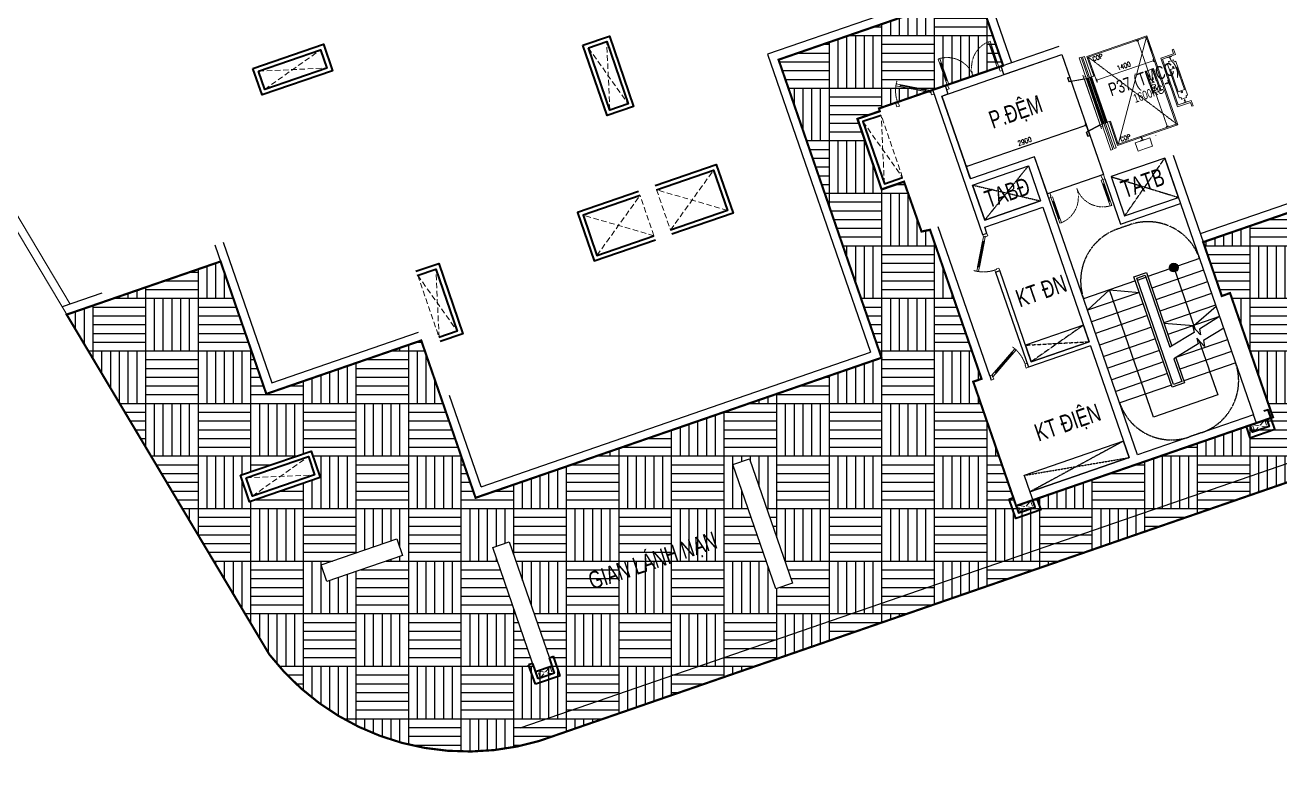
# Model space of a CAD drawing. Header units: millimetres. Extents: x -1307397 to 11565522512, y -626897 to 1138105.
# Drawn here: x 98047 to 126682, y 4969 to 21840 of the extents above; entities that cross this region are included whole.
import ezdxf
from ezdxf.enums import TextEntityAlignment as Align
from ezdxf.xclip import XClip

# ---------------------------------------------------------------- set-up
doc = ezdxf.new("R2010")
doc.units = ezdxf.units.MM
doc.header["$MEASUREMENT"] = 0
doc.header["$XCLIPFRAME"] = 0
for name, pattern in [('HIDDEN', [0.375, 0.25, -0.125]), ('Xref_NT1+NT2_MBDV Cot vach_220729$0$CENTERX2', [4, 2.5, -0.5, 0.5, -0.5]), ('Xref_ST_MBDV Cot vach 30.7.2022$0$ACAD_ISO02W100', [15, 12, -3]), ('Xref_ST_MBDV Cot vach 30.7.2022$0$HIDDEN', [0.375, 0.25, -0.125]), ('Xref_ST_MBDV Cot vach 30.7.2022$0$HIDDEN2', [0.1875, 0.125, -0.0625])]:
    doc.linetypes.add(name, pattern=pattern)
for name, color, linetype, lineweight in [('AUDIT_I_220808132811-11', 7, 'Continuous', 9), ('KT-Kich thuoc', 159, 'Continuous', 18), ('KT-lomo nuoc', 3, 'HIDDEN', 5), ('KT-Net cat', 1, 'Continuous', 40), ('SPE-MEP-HVAC', 140, 'Continuous', 0), ('Xref_ST_MBDV Cot vach 30.7.2022$0$CUA', 37, 'Continuous', 13), ('Xref_ST_MBDV Cot vach 30.7.2022$0$KT-Noi that', 36, 'Continuous', 9)]:
    doc.layers.add(name, color=color, linetype=linetype, lineweight=lineweight)
for name, color, linetype in [('ccu12-Thay', 7, 'Continuous'), ('KT-Net manh', 139, 'Continuous'), ('KT-Tuong', 1, 'Continuous'), ('Xref_NT1+NT2_MBDV Cot vach_220729$0$KT-Text', 7, 'Continuous'), ('Xref_ST_MBDV Cot vach 30.7.2022$0$A-FLOR-STRS-ARROW', 8, 'Continuous'), ('Xref_ST_MBDV Cot vach 30.7.2022$0$IDEA - dim', 251, 'Continuous'), ('Xref_ST_MBDV Cot vach 30.7.2022$0$KT-Khuat', 9, 'Xref_ST_MBDV Cot vach 30.7.2022$0$HIDDEN'), ('Xref_ST_MBDV Cot vach 30.7.2022$0$KT-Net manh', 139, 'Continuous'), ('Xref_ST_MBDV Cot vach 30.7.2022$0$KT-Text', 7, 'Continuous'), ('Xref_ST_MBDV Cot vach 30.7.2022$0$KT-Thay', 7, 'Continuous')]:
    doc.layers.add(name, color=color, linetype=linetype)
doc.styles.add('Xref_NT1+NT2_MBDV Cot vach_220729$0$Arial', font='arial.ttf', dxfattribs={"width": 0.7})
doc.styles.add('Xref_ST_MBDV Cot vach 30.7.2022$0$Arial', font='arial.ttf', dxfattribs={"width": 0.7})
doc.styles.add('Xref_ST_MBDV Cot vach 30.7.2022$0$ROMANS', font='ROMANS.SHX')
doc.styles.add('Xref_ST_MBDV Cot vach 30.7.2022$0$xref.N.Cot vach tang N2$0$DIM', font='vnsimli.shx', dxfattribs={"width": 0.7})
doc.dimstyles.new('Xref_ST_MBDV Cot vach 30.7.2022$0$xref.N.Cot vach tang N2$0$CCU 1-100 A1', dxfattribs={"dimscale": 100, "dimtxt": 2.2, "dimasz": 1, "dimexe": 1, "dimexo": 0, "dimgap": 1, "dimtad": 1, "dimdec": 0, "dimdsep": 46, "dimtxsty": 'Xref_ST_MBDV Cot vach 30.7.2022$0$xref.N.Cot vach tang N2$0$DIM', "dimblk1": 'Xref_ST_MBDV Cot vach 30.7.2022$0$xref.N.Cot vach tang N2$0$_ARCHTICK', "dimblk2": 'Xref_ST_MBDV Cot vach 30.7.2022$0$xref.N.Cot vach tang N2$0$_ARCHTICK', "dimsah": 1, "dimcen": 0, "dimdle": 1, "dimclrd": 256, "dimclre": 256, "dimclrt": 31, "dimadec": 0, "dimazin": 0, "dimtfac": 1, "dimtdec": 0, "dimtix": 1, "dimtmove": 2, "dimatfit": 3, "dimldrblk": 'Xref_ST_MBDV Cot vach 30.7.2022$0$xref.N.Cot vach tang N2$0$_ARCHTICK', "dimfxl": 8, "dimtolj": 1, "dimarcsym": 0})

# ---------------------------------------------------------------- blocks, each defined once
blk = doc.blocks.new('Xref_ST_MBDV Cot vach 30.7.2022$0$xref.N.Cot vach tang N2$0$_Open90')
at = {"color": 0, "linetype": 'ByBlock', "lineweight": -2}
for p, q in [((0, 0), (-1, 0)), ((-0.5, 0.5), (0, 0)), ((0, 0), (-0.5, -0.5))]:
    blk.add_line(p, q, dxfattribs=at)
blk = doc.blocks.new('*D121')
at = {"layer": 'Defpoints', "color": 0, "transparency": 16777216}
for p in [(123429, 21496), (123497, 21519, 0), (124182, 19534, 0)]:
    blk.add_point(p, dxfattribs=at)
at = {"layer": 'Xref_ST_MBDV Cot vach 30.7.2022$0$KT-Noi that', "color": 5, "transparency": 16777216}
for p, q in [((123497, 21519), (123382, 21480)), ((123446, 21449), (123720, 20655)), ((124098, 19558), (123836, 20318)), ((124182, 19534), (124067, 19495))]:
    blk.add_line(p, q, dxfattribs=at)
for p, xscale, yscale, zscale, rotation in [((123429, 21496), 50, 50, 50, 109.0471379530884), ((124115, 19511), 50.00000000000001, 50.00000000000001, 50.00000000000001, 289.0471379530884)]:
    blk.add_blockref('Xref_ST_MBDV Cot vach 30.7.2022$0$xref.N.Cot vach tang N2$0$_Open90', p, dxfattribs=dict(at, xscale=xscale, yscale=yscale, zscale=zscale, rotation=rotation))
at = {"layer": 'Xref_ST_MBDV Cot vach 30.7.2022$0$KT-Noi that', "color": 5, "transparency": 16777216, "insert": (123778, 20486), "char_height": 110, "attachment_point": 5, "rotation": 289.0471, "style": 'Xref_ST_MBDV Cot vach 30.7.2022$0$xref.N.Cot vach tang N2$0$DIM'}
blk.add_mtext('\\A1;2100', dxfattribs=at)
blk = doc.blocks.new('Xref_ST_MBDV Cot vach 30.7.2022$0$xref.N.Cot vach tang N2$0$_ARCHTICK')
at = {"color": 0, "linetype": 'ByBlock', "const_width": 0.15}
blk.add_lwpolyline([(-0.5, -0.5), (0.5, 0.5)], dxfattribs=at)
blk = doc.blocks.new('*D122')
at = {"layer": 'Defpoints', "color": 0, "transparency": 16777216}
for p in [(123664, 21472, 0), (122423, 20778), (122492, 20578)]:
    blk.add_point(p, dxfattribs=at)
at = {"layer": 'Xref_ST_MBDV Cot vach 30.7.2022$0$KT-Noi that', "color": 5, "transparency": 16777216}
for p, q in [((123664, 21472), (123831, 20988)), ((123768, 21019), (122539, 20595)), ((122423, 20778), (122508, 20531))]:
    blk.add_line(p, q, dxfattribs=at)
at = {"layer": 'Xref_ST_MBDV Cot vach 30.7.2022$0$KT-Noi that', "color": 5, "transparency": 16777216, "xscale": 50, "yscale": 50, "zscale": 50}
for p, rotation in [((123815, 21035), 19.04713795358447), ((122492, 20578), 199.0471379535845)]:
    blk.add_blockref('Xref_ST_MBDV Cot vach 30.7.2022$0$xref.N.Cot vach tang N2$0$_Open90', p, dxfattribs=dict(at, rotation=rotation))
at = {"layer": 'Xref_ST_MBDV Cot vach 30.7.2022$0$KT-Noi that', "color": 5, "transparency": 16777216, "insert": (123119, 20906), "char_height": 110, "attachment_point": 5, "rotation": 19.0471, "style": 'Xref_ST_MBDV Cot vach 30.7.2022$0$xref.N.Cot vach tang N2$0$DIM'}
blk.add_mtext('\\A1;1400', dxfattribs=at)
blk = doc.blocks.new('*U108')
for p, q in [((-1260, -100), (-1300, -100)), ((-1280, -100), (-1280, -525)), ((-90, -100), (-50, -100)), ((-70, -100), (-70, -525)), ((-1260, -525), (-1300, -525)), ((-90, -525), (-50, -525))]:
    blk.add_line(p, q)
for points in [[(-1350, 100), (-1290, 100), (-1290, 40), (-1300, 40), (-1300, 0), (-1350, 0)], [(-1300, 0), (-1260, 0), (-1260, -625), (-1300, -625)], [(-50, 0), (-90, 0), (-90, -625), (-50, -625)], [(0, 100), (-60, 100), (-60, 40), (-50, 40), (-50, 0), (0, 0)]]:
    blk.add_lwpolyline(points, close=True)
at = {"linetype": 'Xref_ST_MBDV Cot vach 30.7.2022$0$HIDDEN2'}
for centre, start, end in [((-1300, 0), 270, 0), ((-50, 0), 180, 270)]:
    blk.add_arc(centre, 625, start, end, dxfattribs=at)
blk = doc.blocks.new('*U37')
for p, q in [((-1260, 525), (-1300, 525)), ((-1280, 100), (-1280, 525)), ((-90, 525), (-50, 525)), ((-70, 100), (-70, 525)), ((-1260, 100), (-1300, 100)), ((-90, 100), (-50, 100))]:
    blk.add_line(p, q)
for points in [[(-1300, 0), (-1260, 0), (-1260, 625), (-1300, 625)], [(-50, 0), (-90, 0), (-90, 625), (-50, 625)], [(-1350, -100), (-1290, -100), (-1290, -40), (-1300, -40), (-1300, 0), (-1350, 0)], [(0, -100), (-60, -100), (-60, -40), (-50, -40), (-50, 0), (0, 0)]]:
    blk.add_lwpolyline(points, close=True)
at = {"linetype": 'Xref_ST_MBDV Cot vach 30.7.2022$0$HIDDEN2'}
for centre, start, end in [((-1300, 0), 0, 90), ((-50, 0), 90, 180)]:
    blk.add_arc(centre, 625, start, end, dxfattribs=at)
blk = doc.blocks.new('*U39')
blk.add_line((147, -33), (666, -333))
for points in [[(0, 100), (60, 100), (60, 40), (50, 40), (50, 0), (0, 0)], [(50, 0), (743, -400), (763, -365), (70, 35)], [(900, 100), (840, 100), (840, 40), (850, 40), (850, 0), (900, 0)], [(137, -50), (157, -15), (676, -315), (656, -350)]]:
    blk.add_lwpolyline(points, close=True)
at = {"linetype": 'Xref_ST_MBDV Cot vach 30.7.2022$0$HIDDEN'}
blk.add_arc((50, 0), 800, 324.9505, 0, dxfattribs=at)
blk = doc.blocks.new('*U85')
blk.add_line((-147, -33), (-666, -333))
for points in [[(-900, 100), (-840, 100), (-840, 40), (-850, 40), (-850, 0), (-900, 0)], [(-50, 0), (-743, -400), (-763, -365), (-70, 35)], [(0, 100), (-60, 100), (-60, 40), (-50, 40), (-50, 0), (0, 0)], [(-137, -50), (-157, -15), (-676, -315), (-656, -350)]]:
    blk.add_lwpolyline(points, close=True)
at = {"linetype": 'Xref_ST_MBDV Cot vach 30.7.2022$0$HIDDEN'}
blk.add_arc((-50, 0), 800, 180, 215.0495, dxfattribs=at)
blk = doc.blocks.new('*U40')
blk.add_line((-147, 33), (-666, 333))
for points in [[(-50, 0), (-743, 400), (-763, 365), (-70, -35)], [(-137, 50), (-157, 15), (-676, 315), (-656, 350)], [(-900, -100), (-840, -100), (-840, -40), (-850, -40), (-850, 0), (-900, 0)], [(0, -100), (-60, -100), (-60, -40), (-50, -40), (-50, 0), (0, 0)]]:
    blk.add_lwpolyline(points, close=True)
at = {"linetype": 'Xref_ST_MBDV Cot vach 30.7.2022$0$HIDDEN'}
blk.add_arc((-50, 0), 800, 144.9505, 180, dxfattribs=at)
blk = doc.blocks.new('*D124')
at = {"layer": 'Defpoints', "color": 5, "transparency": 16777216}
for p, q in [((119568, 18629), (122214, 19543)), ((122350, 19304), (122245, 19607)), ((119609, 18357), (119504, 18660))]:
    blk.add_line(p, q, dxfattribs=at)
at = {"layer": 'Defpoints', "color": 0, "transparency": 16777216}
for p in [(122262, 19559), (122350, 19304), (119609, 18357)]:
    blk.add_point(p, dxfattribs=at)
at = {"layer": 'Defpoints', "color": 5, "transparency": 16777216, "xscale": 50, "yscale": 50, "zscale": 50}
for p, rotation in [((122262, 19559), 19.04713795401963), ((119520, 18613), 199.0471379540196)]:
    blk.add_blockref('Xref_ST_MBDV Cot vach 30.7.2022$0$xref.N.Cot vach tang N2$0$_Open90', p, dxfattribs=dict(at, rotation=rotation))
at = {"layer": 'Defpoints', "color": 5, "transparency": 16777216, "insert": (120857, 19186), "char_height": 110, "attachment_point": 5, "rotation": 19.0471, "style": 'Xref_ST_MBDV Cot vach 30.7.2022$0$xref.N.Cot vach tang N2$0$DIM'}
blk.add_mtext('\\A1;2900', dxfattribs=at)
blk = doc.blocks.new('ĂERWER')
at = {"layer": 'Xref_ST_MBDV Cot vach 30.7.2022$0$KT-Text', "extrusion": (-4.67132e-09, 1.35303e-08, 1), "style": 'Xref_ST_MBDV Cot vach 30.7.2022$0$Arial', "width": 0.7}
blk.add_text('P37 (TMCC)', height=300, rotation=19.0471, dxfattribs=at).set_placement((-79424, 37589, 0), align=Align.CENTER)
at = {"layer": 'Xref_ST_MBDV Cot vach 30.7.2022$0$KT-Text', "extrusion": (7.27278e-08, 3.96042e-08, 1), "style": 'Xref_ST_MBDV Cot vach 30.7.2022$0$Arial', "width": 0.7}
blk.add_text('1600KG', height=200, rotation=19.0471, dxfattribs=at).set_placement((-79317, 37288, 0), align=Align.CENTER)
blk = doc.blocks.new('*U213')
at = {"layer": 'KT-lomo nuoc', "ltscale": 500}
for p, q in [((321, 126), (0, 0)), ((24, 168), (297, -43))]:
    blk.add_line(p, q, dxfattribs=at)
blk.add_lwpolyline([(24, 168), (321, 126), (297, -43), (0, 0)], close=True, dxfattribs=at)
blk = doc.blocks.new('CTN TN T39')
at = {"layer": 'KT-Net cat'}
for p, q in [((-89044, -2235, 0), (-88949, -2202, 0)), ((-88923, -2585, 0), (-89044, -2235, 0)), ((-88796, -2647, 0), (-88949, -2202, 0)), ((-89422, -2365, 0), (-89516, -2398, 0)), ((-89363, -2842, 0), (-89516, -2398, 0)), ((-89301, -2715, 0), (-89422, -2365, 0)), ((-89356, -2554, 0), (-88978, -2424, 0)), ((-88796, -2647, 0), (-89363, -2842, 0)), ((-88923, -2585, 0), (-89301, -2715, 0))]:
    blk.add_line(p, q, dxfattribs=at)
at = {"layer": 'KT-Net cat', "elevation": 0}
for points in [[(-73145, 3042), (-73057, 2787), (-72490, 2983), (-72644, 3427), (-72738, 3395)], [(-72673, 3206), (-72617, 3045), (-72995, 2914), (-73051, 3075)], [(-77919, 1394), (-77831, 1139), (-78398, 943), (-78551, 1388), (-78457, 1420)], [(-78392, 1231), (-78336, 1070), (-77958, 1201), (-78013, 1362)]]:
    blk.add_lwpolyline(points, dxfattribs=at)
at = {"layer": 'KT-lomo nuoc', "linetype": 'HIDDEN', "rotation": 207.2301329308957}
for p in [(-72720, 3189, 0), (-78061, 1345, 0), (-89026, -2440, 0)]:
    blk.add_blockref('*U213', p, dxfattribs=at)
blk = doc.blocks.new('*U235')
at = {"linetype": 'HIDDEN', "ltscale": 500}
for p, q in [((-375, -230), (-784, 1279)), ((-1159, 1049), (0, 0))]:
    blk.add_line(p, q, dxfattribs=at)
blk.add_lwpolyline([(-375, -230), (-1159, 1049), (-784, 1279), (0, 0)], close=True, dxfattribs=at)
blk = doc.blocks.new('*U236')
at = {"linetype": 'HIDDEN', "ltscale": 500}
for p, q in [((-375, -230), (-784, 1279)), ((-1159, 1049), (0, 0))]:
    blk.add_line(p, q, dxfattribs=at)
blk.add_lwpolyline([(-375, -230), (-1159, 1049), (-784, 1279), (0, 0)], close=True, dxfattribs=at)
blk = doc.blocks.new('*U237')
at = {"linetype": 'HIDDEN', "ltscale": 500}
for p, q in [((-375, -230), (-784, 1279)), ((-1159, 1049), (0, 0))]:
    blk.add_line(p, q, dxfattribs=at)
blk.add_lwpolyline([(-375, -230), (-1159, 1049), (-784, 1279), (0, 0)], close=True, dxfattribs=at)
blk = doc.blocks.new('*U238')
at = {"linetype": 'HIDDEN', "ltscale": 500}
for p, q in [((-1279, -784), (-230, 375)), ((-1509, -409), (0, 0))]:
    blk.add_line(p, q, dxfattribs=at)
blk.add_lwpolyline([(-1279, -784), (-1509, -409), (-230, 375), (0, 0)], close=True, dxfattribs=at)
blk = doc.blocks.new('*U232')
at = {"linetype": 'HIDDEN', "ltscale": 500}
for p, q in [((-1278, -786), (-231, 375)), ((-1508, -411), (0, 0))]:
    blk.add_line(p, q, dxfattribs=at)
blk.add_lwpolyline([(-1278, -786), (-1508, -411), (-231, 375), (0, 0)], close=True, dxfattribs=at)
blk = doc.blocks.new('*U270')
at = {"linetype": 'HIDDEN', "ltscale": 500}
for p, q in [((668, 1545), (0, 0)), ((-506, 829), (1174, 716))]:
    blk.add_line(p, q, dxfattribs=at)
blk.add_lwpolyline([(-506, 829), (668, 1545), (1174, 716), (0, 0)], close=True, dxfattribs=at)
blk = doc.blocks.new('*U271')
at = {"linetype": 'HIDDEN', "ltscale": 500}
for p, q in [((668, 1545), (0, 0)), ((-506, 829), (1174, 716))]:
    blk.add_line(p, q, dxfattribs=at)
blk.add_lwpolyline([(-506, 829), (668, 1545), (1174, 716), (0, 0)], close=True, dxfattribs=at)
blk = doc.blocks.new('A$C13523347')
at = {"layer": 'KT-Net cat', "elevation": 0}
for points in [[(-99584, 28736), (-97976, 29288), (-97768, 28683), (-99376, 28131)], [(-92054, 29267), (-91449, 29475), (-90897, 27867), (-91502, 27659)], [(-91927, 29205), (-91511, 29348), (-91024, 27929), (-91440, 27786)], [(-99456, 28674), (-98038, 29161), (-97895, 28745), (-99314, 28258)], [(-99866, 19448), (-98257, 19998), (-98050, 19392), (-99659, 18843)], [(-99739, 19386), (-98319, 19871), (-98177, 19454), (-99597, 18970)]]:
    blk.add_lwpolyline(points, close=True, dxfattribs=at)
for points in [[(-85278, 27758), (-85789, 27583), (-85237, 25975), (-84727, 26150)], [(-85246, 27664), (-85662, 27521), (-85175, 26102), (-84759, 26245)], [(-90404, 26059), (-89010, 26540), (-88628, 25433), (-90022, 24952)], [(-90372, 25964), (-89072, 26413), (-88755, 25495), (-90055, 25046)], [(-90782, 25928), (-92177, 25447), (-91794, 24340), (-90400, 24821)], [(-90750, 25834), (-92050, 25385), (-91733, 24467), (-90433, 24916)], [(-95865, 24104), (-95345, 24283), (-94793, 22675), (-95311, 22497)], [(-95833, 24010), (-95407, 24155), (-94921, 22737), (-95343, 22592)]]:
    blk.add_lwpolyline(points, dxfattribs=at)
at = {"layer": 'SPE-MEP-HVAC', "linetype": 'HIDDEN', "ltscale": 1000, "xscale": -1, "rotation": 230.4488267378189}
for name, p in [('*U238', (-98038, 29161, 0)), ('*U235', (-91511, 29348, 0)), ('*U236', (-85246, 27664, 0)), ('*U271', (-90372, 25964, 0)), ('*U270', (-92050, 25385, 0)), ('*U237', (-95407, 24155, 0)), ('*U232', (-98319, 19871, 0))]:
    blk.add_blockref(name, p, dxfattribs=at)

msp = doc.modelspace()

# ---------------------------------------------------------------- hatches: boundary and pattern name
at = {"layer": 'KT-Net manh'}
h = msp.add_hatch(dxfattribs=at)
h.set_pattern_fill('AR-PARQ1', color=256, scale=100)
edge = h.paths.add_edge_path()
edge.add_line((134383.1, 24515.2), (132988.8, 24033.7))
edge.add_line((132988.8, 24033.7), (132601.3, 25138.5))
edge.add_line((132601.3, 25138.5), (130905.3, 24553))
edge.add_line((130905.3, 24553), (132634.8, 19543.6))
edge.add_line((132634.8, 19543.6), (124931, 16883.9))
edge.add_line((124931, 16883.9), (125355.3, 15654.8))
edge.add_line((125355.3, 15654.8), (125544.4, 15720.1))
edge.add_line((125544.4, 15720.1), (126523.4, 12884.3))
edge.add_line((126523.4, 12884.3), (120662.9, 10861))
edge.add_line((120662.9, 10861), (119683.8, 13696.7))
edge.add_line((119683.8, 13696.7), (119872.9, 13762))
edge.add_line((119872.9, 13762), (118698, 17164.9))
edge.add_line((118698, 17164.9), (118503.7, 17125.5))
edge.add_line((118503.7, 17125.5), (118103.3, 18264.8))
edge.add_line((118103.3, 18264.8), (117592.5, 18089.5))
edge.add_line((117592.5, 18089.5), (117040.6, 19697.4))
edge.add_line((117040.6, 19697.4), (117551.4, 19872.7))
edge.add_line((117551.4, 19872.7), (117533.2, 19936.5))
edge.add_line((117533.2, 19936.5), (120365.7, 20914.4))
edge.add_line((120365.7, 20914.4), (119778.3, 22615.9))
edge.add_line((119778.3, 22615.9), (115241.1, 21049.4))
edge.add_line((115241.1, 21049.4), (117590.7, 14243.9))
edge.add_line((117590.7, 14243.9), (108327.2, 11045.7))
edge.add_line((108327.2, 11045.7), (107087.1, 14637.7))
edge.add_line((107087.1, 14637.7), (103552, 13417.2))
edge.add_line((103552, 13417.2), (102507.6, 16441.9))
edge.add_line((102507.6, 16441.9), (98995.7, 15229.2))
edge.add_line((98995.7, 15229.2), (103621.8, 7466.5))
edge.add_arc((108136.4, 10961.5), 5709.4, 217.74518, 286.78084)
edge.add_line((109784.8, 5495.3), (132307.6, 13286.6))
edge.add_arc((132022.9, 13787.4), 576, 299.62144, 351.41554)
edge.add_line((132592.5, 13701.4), (132813.4, 14718.1))
edge.add_arc((133457.3, 14589.7), 656.6, 106.37295, 168.72723, ccw=False)
edge.add_line((133272.3, 15219.7), (137132.1, 16547.5))
edge.add_line((137132.1, 16547.5), (134383.1, 24515.2))
h.paths.add_polyline_path([(114201.3, 11804.2), (114579.4, 11934.8), (115558.5, 9098.8), (115180.4, 8968.3)], flags=16)
h.paths.add_polyline_path([(108718.8, 9911.4), (109096.9, 10042), (110076, 7206), (109697.9, 7075.5)], flags=16)
h.paths.add_polyline_path([(104804.8, 9512.2), (106532.2, 10108.6), (106662.7, 9730.5), (104935.3, 9134.1)], flags=16)
h.paths.add_polyline_path([(102964.2, 11562.7), (104573, 12112), (104779.8, 11506.4), (103171, 10957)], flags=16)
at = {"layer": 'Xref_ST_MBDV Cot vach 30.7.2022$0$KT-Net manh'}
h = msp.add_hatch(color=256, dxfattribs=at)
edge = h.paths.add_edge_path(flags=0)
edge.add_arc((124258.9, 16302.6), 100, 199.04714, 559.04714)
h = msp.add_hatch(color=256, dxfattribs=at)
edge = h.paths.add_edge_path(flags=0)
edge.add_arc((124258.9, 16302.6), 100, 199.04714, 559.04714)
msp.add_hatch(color=256, dxfattribs=at).paths.add_polyline_path([(124257.1, 16402.6), (124198.7, 16382.4), (124163.2, 16331.7), (124164.4, 16269.9), (124201.6, 16220.6), (124260.7, 16202.6), (124319.2, 16222.8), (124354.6, 16273.4), (124353.4, 16335.2), (124316.2, 16384.5)], flags=0)
msp.add_hatch(color=256, dxfattribs=at).paths.add_polyline_path([(124257.1, 16402.6), (124198.7, 16382.4), (124163.2, 16331.7), (124164.4, 16269.9), (124201.6, 16220.6), (124260.7, 16202.6), (124319.2, 16222.8), (124354.6, 16273.4), (124353.4, 16335.2), (124316.2, 16384.5)], flags=0)

# ---------------------------------------------------------------- linework, layer by layer
msp.add_line((132131.7, 13649.3), (109337.1, 5785))
at = {"layer": 'AUDIT_I_220808132811-11'}
msp.add_line((95679.4, 21169.4), (99076.7, 15468.8), dxfattribs=at)
at = {"layer": 'AUDIT_I_220808132811-11', "elevation": 0}
msp.add_lwpolyline([(133783.5, 27666.5), (131368.6, 34661.1, 0.3643585), (126660.6, 36716), (97724.9, 26733.8, 0.4519048), (95508.5, 21080.7), (103621.7, 7466.8, 0.3106789), (109784.7, 5495.6), (132307.5, 13286.9, 0.2299221), (132592.4, 13701.7), (132813.3, 14718.4, -0.27899), (133272.2, 15220), (137692.5, 16740.6, -0.4143404), (138345.1, 16423.5), (146674.3, -7667.2, 0.3197537), (151872.4, -11370), (197009.7, -11370, 0.4808686), (202150.3, -4939.1), (201541.6, -2244), (201496.4, -2043.6), (199720.9, 6476.1)], format="xyb", dxfattribs=at)
at = {"layer": 'Defpoints', "elevation": 0}
for points in [[(118965.8, 20219.7), (121707, 21166.1), (122653.4, 18424.8), (121377.3, 17984.3), (121083.6, 18835), (119618.5, 18329.2)], [(119667.4, 18187.4), (120943.5, 18627.9), (121220.9, 17824.5), (119944.8, 17383.9)], [(123137.9, 17481.3), (124366.7, 17905.5), (124056.7, 18803.5), (122827.8, 18379.3)]]:
    msp.add_lwpolyline(points, close=True, dxfattribs=at)
at = {"layer": 'KT-Net manh', "color": 3, "linetype": 'Xref_NT1+NT2_MBDV Cot vach_220729$0$CENTERX2', "ltscale": 2, "const_width": 50, "elevation": 0}
msp.add_lwpolyline([(132634.8, 19543.6), (124931, 16883.9), (125355.3, 15654.8), (125544.4, 15720.1), (126523.4, 12884.3), (120662.9, 10861), (119683.8, 13696.7), (119872.9, 13762), (118698, 17164.9), (118503.7, 17125.5), (118103.3, 18264.8), (117592.5, 18089.5), (117040.6, 19697.4), (117551.4, 19872.7), (117533.2, 19936.5), (120365.7, 20914.4), (119778.3, 22615.9), (115241.1, 21049.4), (117590.7, 14243.9), (108327.2, 11045.7), (107087.1, 14637.7), (103552, 13417.2), (102507.6, 16441.9), (98995.7, 15229.2), (103621.8, 7466.5, 0.3106789), (109784.8, 5495.3), (132307.6, 13286.6, 0.2299221)], format="xyb", dxfattribs=at)
at = {"layer": 'KT-Tuong'}
for p, q in [((119902, 22870.5, 0), (114986.7, 21173.5, 0)), ((119902, 22870.5, 0), (120554.7, 20979.8, 0)), ((119778.2, 22616.2, 0), (115241, 21049.7, 0)), ((119778.2, 22616.2, 0), (120365.7, 20914.5, 0)), ((114986.7, 21173.5, 0), (117336.3, 14367.7, 0)), ((115241, 21049.7, 0), (116807.4, 16512.5, 0)), ((132569.5, 19732.7, 0), (124865.7, 17073, 0)), ((132823.8, 19608.9, 0), (124931, 16883.9, 0)), ((102377, 16820, 0), (103552, 13417.2, 0)), ((102566, 16885.3, 0), (103675.8, 13671.5, 0)), ((102507.6, 16441.9, 0), (98995.7, 15229.2, 0)), ((99795.6, 15717, 0), (98891.1, 15404.7, 0)), ((103552, 13417.2, 0), (107087.1, 14637.7, 0)), ((103675.7, 13671.5, 0), (107021.8, 14826.7, 0)), ((108451, 11300, 0), (117336.3, 14367.7, 0)), ((108451, 11300, 0), (107733, 13379.6, 0)), ((108327.2, 11045.7, 0), (114187.8, 13069.1, 0))]:
    msp.add_line(p, q, dxfattribs=at)
at = {"layer": 'KT-Tuong', "elevation": 0}
for points in [[(102964.2, 11562.7), (104573, 12112), (104779.8, 11506.4), (103171, 10957)], [(114201.3, 11804.2), (114579.4, 11934.8), (115558.5, 9098.8), (115180.4, 8968.3)], [(104804.8, 9512.2), (106532.2, 10108.6), (106662.7, 9730.5), (104935.3, 9134.1)], [(108718.8, 9911.4), (109096.9, 10042), (110076, 7206), (109697.9, 7075.5)]]:
    msp.add_lwpolyline(points, close=True, dxfattribs=at)
at = {"layer": 'Xref_ST_MBDV Cot vach 30.7.2022$0$A-FLOR-STRS-ARROW', "elevation": 0}
for points in [[(125306.6, 15183.2), (124847.3, 14899.9), (124870.4, 14766.3), (124697.5, 14958.9), (124724.5, 14824.1), (124172.8, 14483.7)], [(125398.3, 14917.7), (124939, 14634.3), (124962.1, 14500.7), (124789.2, 14693.4), (124816.2, 14558.5), (124264.4, 14218.2)]]:
    msp.add_lwpolyline(points, dxfattribs=at)
at = {"layer": 'Xref_ST_MBDV Cot vach 30.7.2022$0$IDEA - dim', "color": 1}
for p, q in [((120383.7, 20709.2), (121707, 21166.1)), ((118965.8, 20219.7), (119107.6, 20268.6)), ((118965.8, 20219.7), (119618.5, 18329.2)), ((120943.5, 18627.9), (121220.9, 17824.5)), ((122686.1, 18330.3), (123045, 17290.5)), ((119667.4, 18187.4), (119944.8, 17383.9)), ((119944.8, 17383.9), (121220.9, 17824.5)), ((123045, 17290.5), (124415.6, 17763.7)), ((119946.5, 17225.8), (121269.9, 17682.7)), ((121269.9, 17682.7), (122330.5, 14610.6)), ((120061.9, 13827.4), (118887, 17230.3)), ((119995.5, 17084), (119946.5, 17225.8)), ((119872.8, 13762.1), (118698, 17165)), ((120194.7, 16200.6), (120289.2, 16233.3)), ((120194.7, 16200.6), (120945.2, 14026.6)), ((121007.1, 14153.7), (120289.2, 16233.3)), ((122330.5, 14610.6), (121007.1, 14153.7)), ((122363.1, 14516.1), (120945.2, 14026.6)), ((122363.1, 14516.1), (123244.3, 11963.9)), ((120061.9, 13827.4), (120094.5, 13732.9))]:
    msp.add_line(p, q, dxfattribs=at)
at = {"layer": 'Xref_ST_MBDV Cot vach 30.7.2022$0$IDEA - dim', "color": 1, "elevation": 0}
for points in [[(120383.7, 20709.2), (120318.4, 20898.2), (121641.7, 21355.1)], [(119995.5, 17084), (119900.9, 17051.4), (118758.7, 20359.7), (119042.3, 20457.7), (119107.6, 20268.6)], [(123244.3, 11963.9), (120975.7, 11180.7), (121040.9, 10991.6), (126145.3, 12753.9), (126080, 12943), (123433.3, 12029.2), (121083.6, 18835), (119618.5, 18329.2)], [(119667.4, 18187.4), (120943.5, 18627.9)], [(124056.7, 18803.5), (126080, 12943)], [(124245.7, 18868.8), (125355.3, 15654.9)], [(122827.8, 18379.3), (123137.9, 17481.3), (124366.7, 17905.5)]]:
    msp.add_lwpolyline(points, dxfattribs=at)
at = {"layer": 'Xref_ST_MBDV Cot vach 30.7.2022$0$KT-Khuat', "linetype": 'Xref_ST_MBDV Cot vach 30.7.2022$0$HIDDEN', "ltscale": 5}
for p, q in [((119944.8, 17383.9), (120943.5, 18627.9)), ((123137.9, 17481.3), (124056.7, 18803.5)), ((122827.8, 18379.3), (124366.7, 17905.5)), ((119667.4, 18187.4), (121220.9, 17824.5)), ((122200, 14988.7), (121007.1, 14153.7)), ((120876.6, 14531.8), (122330.5, 14610.6)), ((123113.7, 12342), (120975.7, 11180.7)), ((120845.1, 11558.8), (123244.3, 11963.9))]:
    msp.add_line(p, q, dxfattribs=at)
at = {"layer": 'Xref_ST_MBDV Cot vach 30.7.2022$0$KT-Net manh'}
for p, q in [((121836.9, 20636.5), (121869.5, 20542.2)), ((122219, 20602.3), (121869.5, 20542.2)), ((122217.3, 20607.2), (121873, 20547.4)), ((122578, 19562.5), (122265.8, 19394.2)), ((122579.7, 19557.6), (122271.8, 19392.2)), ((122298.4, 19299.9), (122265.8, 19394.2)), ((124354.6, 16273.4, 0), (124353.4, 16335.2, 0)), ((124354.6, 16273.4, 0), (124353.4, 16335.2, 0))]:
    msp.add_line(p, q, dxfattribs=at)
at = {"layer": 'Xref_ST_MBDV Cot vach 30.7.2022$0$KT-Net manh', "elevation": 0}
for points in [[(121836.9, 20636.5), (121884.2, 20652.8)], [(121873, 20547.4), (121843.3, 20633.4), (121885.8, 20648.1)], [(122271.8, 19392.2), (122301.5, 19306.2), (122344.1, 19320.9)], [(122298.4, 19299.9), (122345.7, 19316.2)], [(124258.9, 16302.6), (124738.6, 14913.1)], [(122294.4, 15328.1), (122793.8, 15796.7), (123475.9, 15736)], [(124830.3, 14647.5), (125042.1, 14034), (125074.8, 13939.5), (125262.4, 13396), (123797.3, 12890.1), (122793.8, 15796.7)], [(124036.6, 15031.3), (124715.8, 14979.2), (125225, 15419.5)]]:
    msp.add_lwpolyline(points, dxfattribs=at)
at = {"layer": 'Xref_ST_MBDV Cot vach 30.7.2022$0$KT-Net manh', "linetype": 'Xref_ST_MBDV Cot vach 30.7.2022$0$HIDDEN', "elevation": 0}
for points in [[(124849.7, 16506.5, 0.4141313), (123260.5, 17280.3), (122976.4, 17182.2, 0.4141313), (122203, 15592.8, 1.0000292)], [(125672.1, 14124.5, -0.4141313), (124898.7, 12535.1), (124614.6, 12437, -0.4141313), (123025.4, 13210.7, -1.0000292)]]:
    msp.add_lwpolyline(points, format="xyb", dxfattribs=at)
at = {"layer": 'Xref_ST_MBDV Cot vach 30.7.2022$0$KT-Net manh'}
msp.add_circle((124258.9, 16302.6, 0), 100, dxfattribs=at)
msp.add_circle((124258.9, 16302.6, 0), 100, dxfattribs=at)
at = {"layer": 'Xref_ST_MBDV Cot vach 30.7.2022$0$KT-Noi that', "linetype": 'Continuous', "ltscale": 2}
for p, q in [((123647.3, 21597.9, 0), (122276.7, 21124.7, 0)), ((123631.8, 21566.1, 0), (122308.5, 21109.2, 0)), ((124317.2, 19581.1), (123631.8, 21566.1, 0)), ((124349, 19565.6), (123647.3, 21597.9, 0)), ((122145.7, 21105.9), (122098.4, 21089.6)), ((122098.4, 21089.6), (122824.5, 18986.4)), ((122871.8, 19002.7), (122145.7, 21105.9)), ((122276.7, 21124.7, 0), (122431.7, 20675.7)), ((122308.5, 21109.2, 0), (122455.3, 20683.9)), ((124384.6, 20179.3), (124119.9, 20946)), ((124122.8, 20951.9), (124151.9, 20961.9)), ((124126.9, 21105.7), (124204.9, 21132.7)), ((124131.3, 21100.9), (124126.9, 21105.7)), ((124165.1, 21110.2), (124131.3, 21100.9)), ((124154.7, 20967.8), (124143, 21001.7)), ((124145.9, 21007.6), (124250.6, 21043.7)), ((124173.1, 21086.9), (124165.1, 21110.2)), ((124204.5, 21126.2), (124172.2, 21112.7)), ((124172.2, 21112.7), (124180.2, 21089.4)), ((124175.7, 21077.2), (124173.1, 21086.9)), ((124183.9, 21053.2), (124175.7, 21077.2)), ((124180.2, 21089.4), (124183.7, 21080)), ((124183.7, 21080), (124192.5, 21056.2)), ((124192.5, 21056.2), (124183.9, 21053.2)), ((124204.9, 21132.7), (124204.5, 21126.2)), ((124268.2, 21006.9), (124256.5, 21040.9)), ((124274, 21004.1), (124303.1, 21014.1)), ((124573.7, 20244.6), (124309, 21011.3)), ((122186.4, 20696.8), (122610.6, 19468)), ((122250, 20665.9), (122202.7, 20649.5)), ((122202.7, 20649.5), (122219, 20602.3)), ((122219, 20602.3), (122266.3, 20618.6)), ((122266.3, 20618.6), (122250, 20665.9)), ((122455.3, 20683.9), (122384.4, 20659.4)), ((123611.8, 20781.6), (123800.8, 20846.9)), ((123784.7, 20280.6), (123611.8, 20781.6)), ((123635.4, 20789.8), (123777.2, 20838.7)), ((123808.4, 20288.8), (123635.4, 20789.8)), ((123777.2, 20838.7), (123950.1, 20337.7)), ((123800.8, 20846.9), (123973.8, 20345.9)), ((124164.8, 20816), (124353.9, 20881.3)), ((124339.1, 20311.2), (124164.8, 20816)), ((124188.5, 20824.1), (124330.2, 20873.1)), ((124362.7, 20319.4), (124188.5, 20824.1)), ((124330.2, 20873.1), (124504.5, 20368.3)), ((124353.9, 20881.3), (124528.1, 20376.5)), ((122582.7, 19564.1), (122223.8, 20603.9)), ((123973.8, 20345.9), (123784.7, 20280.6)), ((123950.1, 20337.7), (123808.4, 20288.8)), ((124066, 20507.9), (124101.9, 20520.3)), ((124071.2, 20492.7), (124066, 20507.9)), ((124107.1, 20505.1), (124071.2, 20492.7)), ((124101.9, 20520.3), (124112.3, 20520.7)), ((124115.6, 20511.2), (124107.1, 20505.1)), ((124112.3, 20520.7), (124139.7, 20530.1)), ((124143, 20520.7), (124115.6, 20511.2)), ((124127.4, 20578.2), (124134.1, 20583.2)), ((124139.7, 20530.1), (124127.4, 20578.2)), ((124134.1, 20583.2), (124171.3, 20475.5)), ((124162.9, 20475.2), (124143, 20520.7)), ((124171.3, 20475.5), (124162.9, 20475.2)), ((124528.1, 20376.5), (124339.1, 20311.2)), ((124504.5, 20368.3), (124362.7, 20319.4)), ((124390.5, 20176.4), (124419.6, 20186.5)), ((124437, 20150.2), (124425.5, 20183.6)), ((124442.8, 20147.4), (124547.6, 20183.5)), ((124566, 20086.7), (124488, 20059.8)), ((124488, 20059.8), (124488.4, 20066.3)), ((124488.4, 20066.3), (124520.8, 20079.8)), ((124500.5, 20136.3), (124509, 20139.3)), ((124509.3, 20112.5), (124500.5, 20136.3)), ((124509, 20139.3), (124517.3, 20115.2)), ((124512.8, 20103.1), (124509.3, 20112.5)), ((124520.8, 20079.8), (124512.8, 20103.1)), ((124517.3, 20115.2), (124519.9, 20105.6)), ((124519.9, 20105.6), (124527.9, 20082.3)), ((124527.9, 20082.3), (124561.7, 20091.6)), ((124550.4, 20189.4), (124538.9, 20222.8)), ((124541.7, 20228.7), (124570.8, 20238.7)), ((124561.7, 20091.6), (124566, 20086.7)), ((122578, 19562.5), (122625.3, 19578.8)), ((122594.3, 19515.2), (122578, 19562.5)), ((122641.6, 19531.6), (122594.3, 19515.2)), ((122625.3, 19578.8), (122641.6, 19531.6)), ((122743.4, 19619.6), (122814.3, 19644.1)), ((122790.7, 19635.9, 0), (122978.3, 19092.4, 0)), ((122814.3, 19644.1), (122993.8, 19124.2)), ((122978.3, 19092.4, 0), (124349, 19565.6)), ((122993.8, 19124.2), (124317.2, 19581.1)), ((123493.5, 19195.2), (123539, 19215.1)), ((123601.5, 19224), (123493.8, 19186.8)), ((123511, 19286.9), (123526.2, 19292.1)), ((123523.4, 19251), (123511, 19286.9)), ((123529.5, 19242.5), (123523.4, 19251)), ((123526.2, 19292.1), (123538.6, 19256.2)), ((123539, 19215.1), (123529.5, 19242.5)), ((123538.6, 19256.2), (123539, 19245.8)), ((123539, 19245.8), (123548.5, 19218.4)), ((123548.5, 19218.4), (123596.5, 19230.7)), ((123596.5, 19230.7), (123601.5, 19224)), ((123848.2, 19309.2), (123848, 19317.5)), ((122824.5, 18986.4), (122871.8, 19002.7))]:
    msp.add_line(p, q, dxfattribs=at)
at = {"layer": 'Xref_ST_MBDV Cot vach 30.7.2022$0$KT-Noi that', "linetype": 'Xref_ST_MBDV Cot vach 30.7.2022$0$ACAD_ISO02W100', "ltscale": 2}
for p, q in [((123647.3, 21597.9, 0), (122993.8, 19124.2)), ((124349, 19565.6), (122308.5, 21109.2, 0))]:
    msp.add_line(p, q, dxfattribs=at)
at = {"layer": 'Xref_ST_MBDV Cot vach 30.7.2022$0$KT-Noi that', "linetype": 'Continuous', "ltscale": 2, "elevation": 0}
for points in [[(124152.7, 20529.3), (124344.7, 19973.3), (124638.7, 20074.8), (124669.7, 19985), (124702.7, 19996.4), (124660.3, 20119.3), (124361.6, 20016.2), (124181.1, 20539.1), (124000.5, 21062.1), (124299.2, 21165.2), (124256.8, 21288.1), (124223.7, 21276.7), (124254.7, 21186.9), (123960.7, 21085.4), (124152.7, 20529.3)], [(122944.1, 19038.3), (122224.5, 21122.6), (122177.3, 21106.2), (122896.9, 19022)], [(122266.3, 20618.6), (122308.8, 20633.3), (122488.3, 20113.4), (122445.8, 20098.7)], [(122337.2, 20643.1), (122379.7, 20657.8), (122559.2, 20137.9), (122516.7, 20123.2)], [(122445.8, 20098.7), (122488.3, 20113.4), (122667.8, 19593.5), (122625.3, 19578.8)], [(122516.7, 20123.2), (122559.2, 20137.9), (122738.7, 19618), (122696.2, 19603.3)], [(123547.6, 19205.4), (123713.1, 19262.5), (123777, 19077.2), (123611.6, 19020.1), (123446.2, 18963), (123382.2, 19148.3), (123547.6, 19205.4)]]:
    msp.add_lwpolyline(points, close=True, dxfattribs=at)
for points in [[(122460, 20103.6), (122280.5, 20623.5)], [(122474.1, 20108.5), (122294.7, 20628.4)], [(122530.9, 20128.1), (122351.4, 20648)], [(122545, 20133), (122365.5, 20652.9)], [(122639.5, 19583.7), (122460, 20103.6)], [(122653.6, 19588.6), (122474.1, 20108.5)], [(122710.3, 19608.2), (122530.9, 20128.1)], [(122724.5, 19613.1), (122545, 20133)]]:
    msp.add_lwpolyline(points, dxfattribs=at)
at = {"layer": 'Xref_ST_MBDV Cot vach 30.7.2022$0$KT-Noi that', "linetype": 'Continuous', "ltscale": 2}
for centre, radius in [((124248.6, 20879.8), 14.5), ((124444.4, 20312.7), 17.5)]:
    msp.add_circle(centre, radius, dxfattribs=at)
for centre, start, end in [((124124.3, 20947.5), 109.04714, 199.04714), ((124147.4, 21003.2), 109.04714, 199.04714), ((124150.4, 20966.3), 289.04714, 19.04714), ((124252.1, 21039.4), 19.04714, 109.04714), ((124272.5, 21008.4), 199.04714, 289.04714), ((124304.6, 21009.8), 19.04714, 109.04714), ((124389, 20180.8), 199.04714, 289.04714), ((124421.1, 20182.1), 19.04714, 109.04714), ((124441.3, 20151.7), 199.04714, 289.04714), ((124543.2, 20224.3), 109.04714, 199.04714), ((124546.1, 20187.9), 289.04714, 19.04714), ((124569.3, 20243.1), 289.04714, 19.04714)]:
    msp.add_arc(centre, 4.61, start, end, dxfattribs=at)
at = {"layer": 'Xref_ST_MBDV Cot vach 30.7.2022$0$KT-Thay', "extrusion": (-1.21212e-08, -4.22423e-09, 1)}
for p, q in [((124849.7, 16506.5, 0), (123668.1, 16098.6, 0)), ((124941.1, 16241.9, 0), (123759.5, 15833.9, 0)), ((123384.5, 16000.7, 0), (122203, 15592.8, 0)), ((125032.4, 15977.2, 0), (123850.9, 15569.3, 0)), ((123475.9, 15736, 0), (122294.4, 15328.1, 0)), ((123567.3, 15471.4, 0), (122385.7, 15063.4, 0)), ((125123.8, 15712.5, 0), (123942.3, 15304.6, 0)), ((123658.7, 15206.7, 0), (122477.1, 14798.8, 0)), ((125215.2, 15447.9, 0), (124033.6, 15039.9, 0)), ((125306.6, 15183.2, 0), (124125, 14775.3, 0)), ((123750.1, 14942, 0), (122568.5, 14534.1, 0)), ((123841.4, 14677.4, 0), (122659.9, 14269.4, 0)), ((125489.3, 14653.9, 0), (124307.8, 14245.9, 0)), ((123932.8, 14412.7, 0), (122751.2, 14004.8, 0)), ((125580.7, 14389.2, 0), (124399.1, 13981.3, 0)), ((124024.2, 14148, 0), (122842.6, 13740.1, 0)), ((125672.1, 14124.5), (124490.5, 13716.6, 0)), ((124115.6, 13883.3, 0), (122934, 13475.4, 0)), ((124206.9, 13618.7, 0), (123025.4, 13210.7))]:
    msp.add_line(p, q, dxfattribs=at)
at = {"layer": 'Xref_ST_MBDV Cot vach 30.7.2022$0$KT-Thay'}
msp.add_line((123431.8, 16017, 0), (123620.9, 16082.3, 0), dxfattribs=at)
at = {"layer": 'Xref_ST_MBDV Cot vach 30.7.2022$0$KT-Thay', "elevation": 0}
for points in [[(124308.1, 14245.1), (124506.8, 13669.3), (124223.3, 13571.4), (123351.9, 16095.2), (123635.5, 16193.1), (124216.4, 14510.6)], [(124264.4, 14218.2), (124443.3, 13700.3), (124254.2, 13635), (123415.5, 16064.3), (123604.5, 16129.6), (124172.8, 14483.7)]]:
    msp.add_lwpolyline(points, dxfattribs=at)
for points in [[(122330.5, 14610.6), (122200, 14988.7), (120876.6, 14531.8), (121007.1, 14153.7)], [(123244.3, 11963.9), (123113.7, 12342), (120845.1, 11558.8), (120975.7, 11180.7)]]:
    msp.add_lwpolyline(points, close=True, dxfattribs=at)

# ---------------------------------------------------------------- block references
at = {"layer": 'ccu12-Thay'}
msp.add_blockref('A$C13523347', (202829.9, -7885.6, 0), dxfattribs=at)
at = {"layer": 'KT-Kich thuoc', "color": 2}
msp.add_blockref('CTN TN T39', (199054.3, 9630, 0), dxfattribs=at)
at = {"layer": 'Xref_ST_MBDV Cot vach 30.7.2022$0$CUA', "xscale": -1}
for name, p, rotation in [('*U108', (120318.4, 20898.2), 199.0471379530761), ('*U37', (122686.1, 18330.3), 199.0471379530761), ('*U85', (119900.9, 17051.4), 289.0471379551669), ('*U40', (120061.9, 13827.4), 19.04713795517584)]:
    msp.add_blockref(name, p, dxfattribs=dict(at, rotation=rotation))
at = {"layer": 'Xref_ST_MBDV Cot vach 30.7.2022$0$CUA', "rotation": 199.0471379528693}
msp.add_blockref('*U39', (118758.7, 20359.7), dxfattribs=at)
at = {"layer": 'Xref_ST_MBDV Cot vach 30.7.2022$0$KT-Text'}
ref = msp.add_blockref('ĂERWER', (203036.4, -17110, 0), dxfattribs=at)
XClip(ref).set_block_clipping_path([(-130820.2520998028, -21046.0057929899), (23780.2585777803, 76523.987100163)])
ref = msp.add_blockref('ĂERWER', (203036.4, -17110, 0), dxfattribs=at)
XClip(ref).set_block_clipping_path([(-128219.7414222197, -21046.0057929899), (23780.2585777803, 68525.3211905288)])

# ---------------------------------------------------------------- texts
at = {"layer": 'Xref_NT1+NT2_MBDV Cot vach_220729$0$KT-Text', "extrusion": (-2.08968e-07, 7.9144e-08, 1), "style": 'Xref_NT1+NT2_MBDV Cot vach_220729$0$Arial', "oblique": 360, "width": 0.7}
msp.add_text('GIAN LÁNH NẠN', height=400, rotation=18.43304, dxfattribs=at).set_placement((112430.4, 9424, 0), align=Align.CENTER)
at = {"layer": 'Xref_ST_MBDV Cot vach 30.7.2022$0$KT-Noi that', "linetype": 'Continuous', "ltscale": 2, "style": 'Xref_ST_MBDV Cot vach 30.7.2022$0$ROMANS', "width": 0.75}
for p in [(122523.6, 21098.9, 0), (123156.8, 19265.1)]:
    msp.add_text('COP', height=100, rotation=19.04714, dxfattribs=at).set_placement(p, align=Align.MIDDLE)
at = {"layer": 'Xref_ST_MBDV Cot vach 30.7.2022$0$KT-Text', "extrusion": (-7.73991e-08, -2.60739e-08, 1), "style": 'Xref_ST_MBDV Cot vach 30.7.2022$0$Arial', "width": 0.7}
for s, p in [('P.ĐỆM', (120715, 19670.6, 0)), ('TABĐ', (120524.5, 17826.3, 0)), ('TATB', (123613.7, 18046.5, 0)), ('KT ĐN', (121299, 15582.9, 0)), ('KT ĐIỆN', (121901.5, 12577.7, 0))]:
    msp.add_text(s, height=400, rotation=19.04714, dxfattribs=at).set_placement(p, align=Align.CENTER)

# ---------------------------------------------------------------- dimensions: what is measured, and where the dimension line sits
at = {"layer": 'Defpoints', "color": 5}
dim = msp.add_linear_dim(base=(122261.7, 19559.5), p1=(119608.8, 18357.2), p2=(122350, 19303.6), angle=19.04714, dimstyle='Xref_ST_MBDV Cot vach 30.7.2022$0$xref.N.Cot vach tang N2$0$CCU 1-100 A1', override={"dimscale": 50, "dimblk1": 'Xref_ST_MBDV Cot vach 30.7.2022$0$xref.N.Cot vach tang N2$0$_Open90', "dimblk2": 'Xref_ST_MBDV Cot vach 30.7.2022$0$xref.N.Cot vach tang N2$0$_Open90', "dimclrd": 5, "dimclre": 5, "dimclrt": 5, "dimlwd": 65535, "dimlwe": 65535}, dxfattribs=at)
dim.commit()
dim.dimension.update_dxf_attribs({"geometry": '*D124', "text_midpoint": (120856.8, 19185.5)})
at = {"layer": 'Xref_ST_MBDV Cot vach 30.7.2022$0$KT-Noi that', "color": 5}
dim = msp.add_linear_dim(base=(123429.4, 21496.2, 0), p1=(124181.9, 19534.4), p2=(123496.6, 21519.4, 0), angle=289.04714, dimstyle='Xref_ST_MBDV Cot vach 30.7.2022$0$xref.N.Cot vach tang N2$0$CCU 1-100 A1', override={"dimscale": 50, "dimblk1": 'Xref_ST_MBDV Cot vach 30.7.2022$0$xref.N.Cot vach tang N2$0$_Open90', "dimblk2": 'Xref_ST_MBDV Cot vach 30.7.2022$0$xref.N.Cot vach tang N2$0$_Open90', "dimclrd": 5, "dimclre": 5, "dimclrt": 5, "dimlwd": 65535, "dimlwe": 65535}, dxfattribs=at)
dim.commit()
dim.dimension.update_dxf_attribs({"geometry": '*D121', "text_midpoint": (123778, 20486.4, 0), "dimtype": 160})
dim = msp.add_linear_dim(base=(122491.8, 20578.3), p1=(123664.5, 21471.6, 0), p2=(122422.7, 20778.4), angle=199.04714, dimstyle='Xref_ST_MBDV Cot vach 30.7.2022$0$xref.N.Cot vach tang N2$0$CCU 1-100 A1', override={"dimscale": 50, "dimblk1": 'Xref_ST_MBDV Cot vach 30.7.2022$0$xref.N.Cot vach tang N2$0$_Open90', "dimblk2": 'Xref_ST_MBDV Cot vach 30.7.2022$0$xref.N.Cot vach tang N2$0$_Open90', "dimclrd": 5, "dimclre": 5, "dimclrt": 5, "dimlwd": 65535, "dimlwe": 65535}, dxfattribs=at)
dim.commit()
dim.dimension.update_dxf_attribs({"geometry": '*D122', "text_midpoint": (123119.2, 20906)})

doc.saveas('drawing.dxf')
